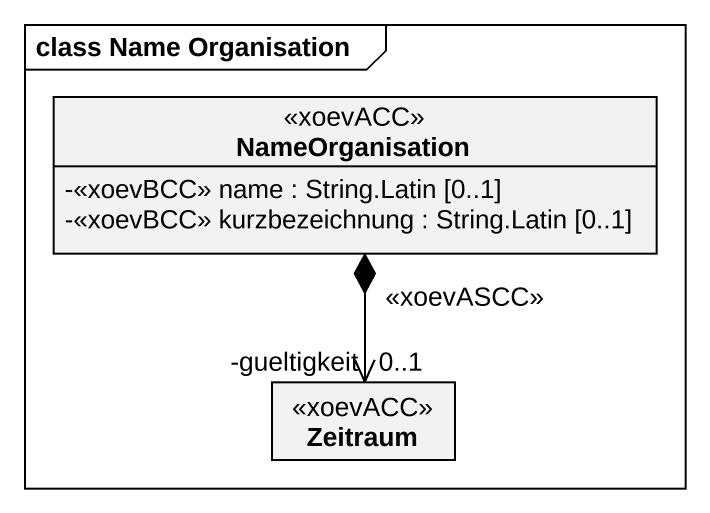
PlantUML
@startuml
mainframe class Name Organisation
hide circle
hide empty members
skinparam classAttributeIconSize 0
class NameOrganisation <<xoevACC>> {
  -<<xoevBCC>> name : String.Latin [0..1]
  -<<xoevBCC>> kurzbezeichnung : String.Latin [0..1]
}
class Zeitraum <<xoevACC>>
NameOrganisation *--> "-gueltigkeit\n0..1" Zeitraum : <<xoevASCC>>
@enduml
